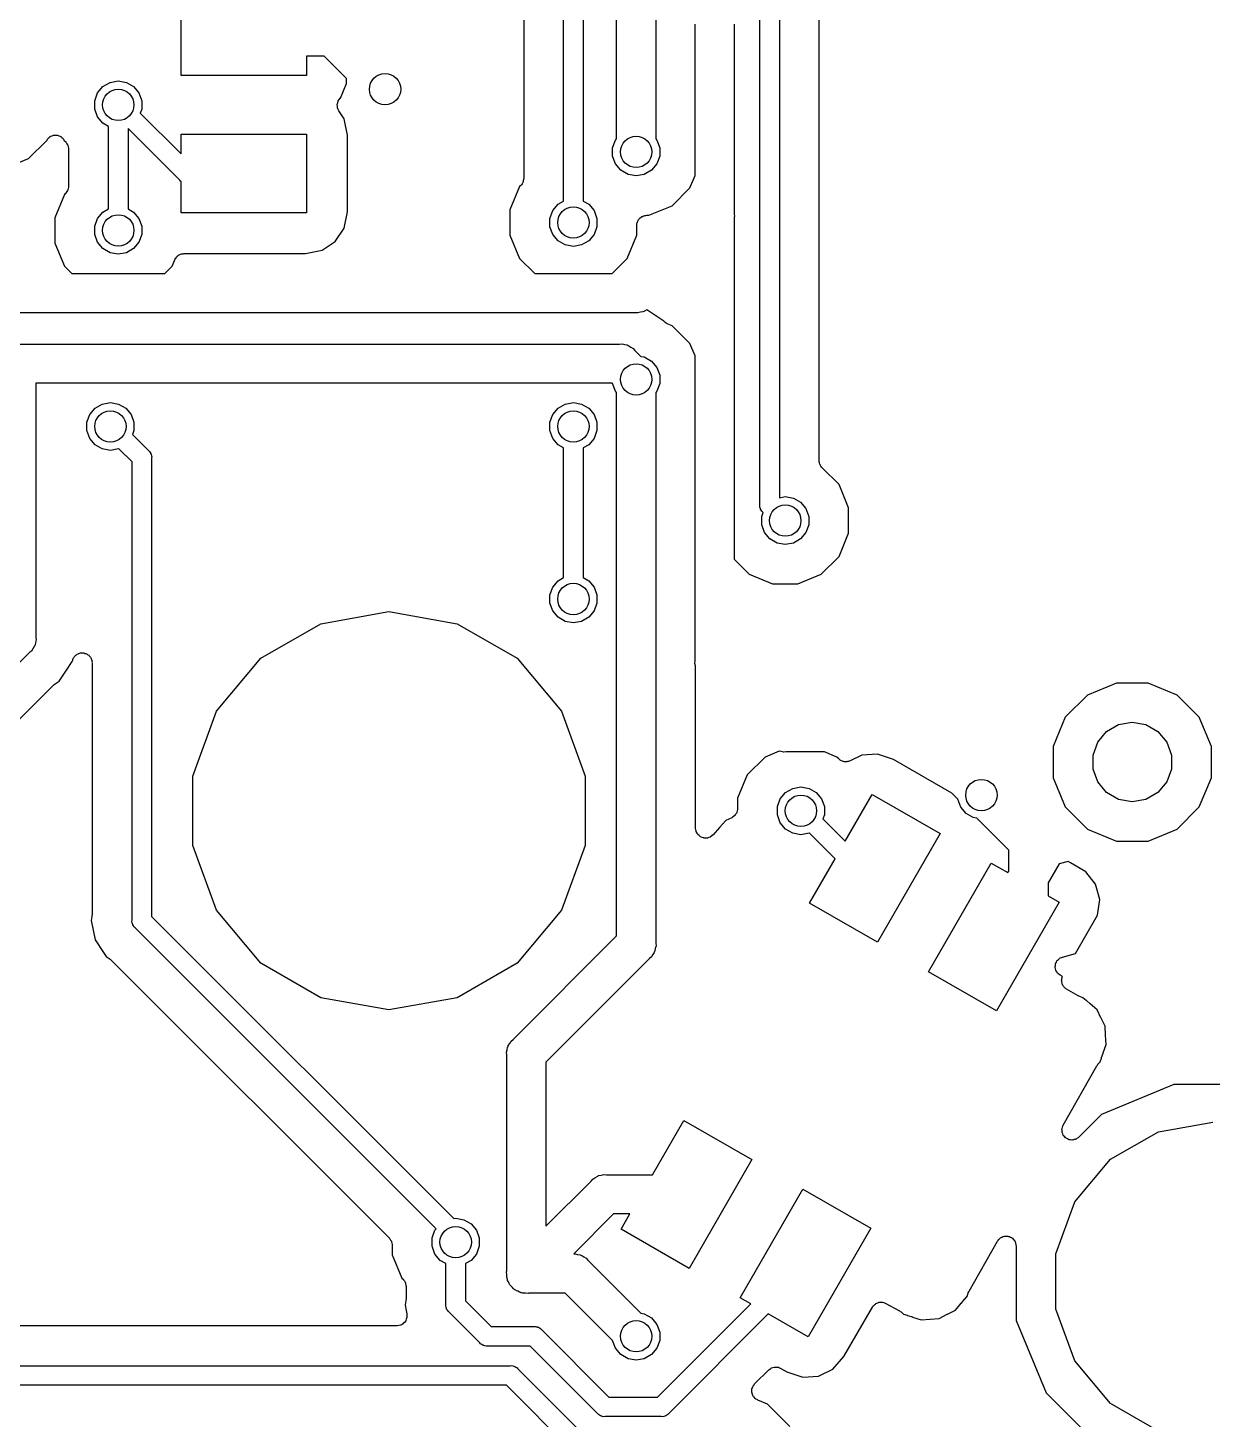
# Model space of a CAD drawing. Extents: x 61 to 194, y -153 to -61.
# Drawn here: x 164.65 to 179.74, y -138.26 to -120.52 of the extents above; entities that cross this region are included whole.
import ezdxf

# ---------------------------------------------------------------- set-up
doc = ezdxf.new("R2010")
doc.units = 0
doc.header["$MEASUREMENT"] = 0
doc.layers.add('BLACK', color=7, linetype='CONTINUOUS')

msp = doc.modelspace()

# ---------------------------------------------------------------- linework, layer by layer
at = {"layer": 'BLACK', "linetype": 'CONTINUOUS'}
for p, q in [((173.975, -126.595), (173.975, -113.205)), ((174.225, -113.252), (174.225, -126.509)), ((174.733, -126.038), (174.733, -113.515)), ((171.475, -122.726), (171.475, -114.289)), ((171.725, -114.377), (171.725, -122.726)), ((170.967, -117.728), (170.967, -122.438)), ((172.15, -121.931), (172.15, -119.069)), ((172.65, -119.069), (172.65, -121.931)), ((166.6, -121.125), (166.6, -120.125)), ((173.15, -122.401), (173.15, -120.469)), ((173.65, -120.469), (173.65, -122.889)), ((168.425, -120.879), (168.2, -120.879)), ((168.2, -120.879), (168.2, -121.125)), ((168.708, -121.162), (168.425, -120.879)), ((168.2, -121.125), (166.6, -121.125)), ((165.536, -121.348), (165.604, -121.267)), ((165.604, -121.267), (165.696, -121.214)), ((165.696, -121.214), (165.8, -121.195)), ((165.8, -121.195), (165.904, -121.214)), ((165.904, -121.214), (165.996, -121.267)), ((165.996, -121.267), (166.064, -121.348)), ((168.631, -121.413), (168.708, -121.226)), ((168.708, -121.226), (168.708, -121.162)), ((165.5, -121.447), (165.536, -121.348)), ((165.5, -121.553), (165.5, -121.447)), ((166.064, -121.348), (166.1, -121.447)), ((166.1, -121.447), (166.1, -121.553)), ((168.591, -121.492), (168.597, -121.472)), ((168.591, -121.494), (168.591, -121.492)), ((168.591, -121.495), (168.591, -121.494)), ((168.592, -121.515), (168.591, -121.495)), ((168.594, -121.536), (168.592, -121.515)), ((168.597, -121.472), (168.602, -121.452)), ((168.602, -121.452), (168.603, -121.451)), ((168.603, -121.45), (168.615, -121.433)), ((168.603, -121.451), (168.603, -121.45)), ((168.615, -121.433), (168.627, -121.416)), ((168.627, -121.416), (168.631, -121.413)), ((165.536, -121.652), (165.5, -121.553)), ((165.604, -121.733), (165.536, -121.652)), ((166.1, -121.553), (166.081, -121.604)), ((166.081, -121.604), (166.6, -122.123)), ((168.594, -121.537), (168.594, -121.536)), ((168.594, -121.539), (168.594, -121.537)), ((168.603, -121.558), (168.594, -121.539)), ((168.612, -121.576), (168.603, -121.558)), ((168.679, -121.677), (168.612, -121.576)), ((168.72, -121.888), (168.679, -121.677)), ((165.675, -121.774), (165.604, -121.733)), ((165.675, -122.826), (165.675, -121.774)), ((166.583, -122.46), (165.925, -121.802)), ((165.925, -121.802), (165.925, -122.826)), ((164.658, -122.185), (164.888, -121.954)), ((164.888, -121.954), (164.892, -121.949)), ((164.892, -121.949), (164.899, -121.935)), ((164.899, -121.935), (164.903, -121.931)), ((164.903, -121.931), (164.906, -121.926)), ((164.906, -121.926), (164.92, -121.916)), ((164.92, -121.916), (164.932, -121.905)), ((164.932, -121.905), (164.937, -121.903)), ((164.937, -121.903), (164.941, -121.899)), ((164.941, -121.899), (164.957, -121.894)), ((164.957, -121.894), (164.973, -121.888)), ((164.973, -121.888), (164.978, -121.888)), ((164.978, -121.888), (164.983, -121.886)), ((164.983, -121.886), (165, -121.887)), ((165, -121.887), (165.017, -121.886)), ((165.017, -121.886), (165.022, -121.888)), ((165.022, -121.888), (165.027, -121.888)), ((165.027, -121.888), (165.043, -121.894)), ((165.043, -121.894), (165.059, -121.899)), ((165.059, -121.899), (165.063, -121.903)), ((165.063, -121.903), (165.068, -121.905)), ((165.068, -121.905), (165.08, -121.916)), ((165.08, -121.916), (165.094, -121.926)), ((165.094, -121.926), (165.097, -121.931)), ((165.097, -121.931), (165.101, -121.935)), ((165.101, -121.935), (165.108, -121.949)), ((165.108, -121.949), (165.112, -121.954)), ((165.112, -121.954), (165.13, -121.972)), ((165.13, -121.972), (165.133, -121.977)), ((165.133, -121.977), (165.137, -121.981)), ((165.137, -121.981), (165.146, -121.995)), ((165.146, -121.995), (165.155, -122.009)), ((165.155, -122.009), (165.157, -122.014)), ((165.157, -122.014), (165.159, -122.019)), ((165.159, -122.019), (165.162, -122.035)), ((165.162, -122.035), (165.167, -122.051)), ((166.6, -122.123), (166.6, -121.875)), ((166.6, -121.875), (168.2, -121.875)), ((168.2, -121.875), (168.2, -122.875)), ((168.72, -122.862), (168.72, -121.888)), ((172.1, -122.047), (172.136, -121.948)), ((172.1, -122.153), (172.1, -122.047)), ((172.136, -121.948), (172.15, -121.931)), ((172.65, -121.931), (172.664, -121.948)), ((172.664, -121.948), (172.7, -122.047)), ((172.7, -122.047), (172.7, -122.153)), ((164.361, -122.308), (164.658, -122.185)), ((165.167, -122.051), (165.166, -122.057)), ((165.166, -122.057), (165.167, -122.062)), ((165.167, -122.062), (165.167, -122.538)), ((172.136, -122.252), (172.1, -122.153)), ((172.7, -122.153), (172.664, -122.252)), ((172.204, -122.333), (172.136, -122.252)), ((172.296, -122.386), (172.204, -122.333)), ((172.4, -122.405), (172.296, -122.386)), ((172.504, -122.386), (172.4, -122.405)), ((172.596, -122.333), (172.504, -122.386)), ((172.664, -122.252), (172.596, -122.333)), ((173.085, -122.558), (173.15, -122.401)), ((165.162, -122.565), (165.159, -122.581)), ((165.167, -122.549), (165.162, -122.565)), ((165.167, -122.538), (165.166, -122.543)), ((165.166, -122.543), (165.167, -122.549)), ((166.593, -122.472), (166.583, -122.46)), ((166.6, -122.476), (166.593, -122.472)), ((166.6, -122.875), (166.6, -122.476)), ((170.915, -122.542), (170.792, -122.839)), ((170.93, -122.528), (170.915, -122.542)), ((170.933, -122.523), (170.93, -122.528)), ((170.937, -122.519), (170.933, -122.523)), ((170.946, -122.505), (170.937, -122.519)), ((170.955, -122.491), (170.946, -122.505)), ((170.957, -122.486), (170.955, -122.491)), ((170.959, -122.481), (170.957, -122.486)), ((170.962, -122.465), (170.959, -122.481)), ((170.967, -122.449), (170.962, -122.465)), ((170.967, -122.438), (170.966, -122.443)), ((170.966, -122.443), (170.967, -122.449)), ((172.858, -122.785), (173.085, -122.558)), ((165.115, -122.642), (164.992, -122.939)), ((165.13, -122.628), (165.115, -122.642)), ((165.133, -122.623), (165.13, -122.628)), ((165.137, -122.619), (165.133, -122.623)), ((165.146, -122.605), (165.137, -122.619)), ((165.155, -122.591), (165.146, -122.605)), ((165.157, -122.586), (165.155, -122.591)), ((165.159, -122.581), (165.157, -122.586)), ((171.404, -122.767), (171.475, -122.726)), ((171.725, -122.726), (171.796, -122.767)), ((165.536, -122.948), (165.604, -122.867)), ((165.604, -122.867), (165.675, -122.826)), ((165.925, -122.826), (165.996, -122.867)), ((165.996, -122.867), (166.064, -122.948)), ((168.2, -122.875), (166.6, -122.875)), ((168.679, -123.073), (168.72, -122.862)), ((170.792, -122.839), (170.792, -123.161)), ((171.3, -122.947), (171.336, -122.848)), ((171.336, -122.848), (171.404, -122.767)), ((171.796, -122.767), (171.864, -122.848)), ((171.864, -122.848), (171.9, -122.947)), ((172.453, -122.938), (172.463, -122.932)), ((172.463, -122.932), (172.471, -122.925)), ((172.471, -122.925), (172.482, -122.921)), ((172.482, -122.921), (172.492, -122.916)), ((172.492, -122.916), (172.503, -122.914)), ((172.503, -122.914), (172.513, -122.91)), ((172.513, -122.91), (172.524, -122.91)), ((172.524, -122.91), (172.535, -122.908)), ((172.535, -122.908), (172.561, -122.908)), ((172.561, -122.908), (172.858, -122.785)), ((173.65, -122.889), (173.653, -122.922)), ((173.653, -122.922), (173.65, -122.933)), ((173.65, -122.933), (173.65, -127.293)), ((164.992, -122.939), (164.992, -123.261)), ((165.5, -123.047), (165.536, -122.948)), ((165.5, -123.153), (165.5, -123.047)), ((166.064, -122.948), (166.1, -123.047)), ((166.1, -123.047), (166.1, -123.153)), ((168.566, -123.241), (168.679, -123.073)), ((171.3, -123.053), (171.3, -122.947)), ((171.336, -123.152), (171.3, -123.053)), ((171.9, -123.053), (171.864, -123.152)), ((171.9, -122.947), (171.9, -123.053)), ((172.408, -123.035), (172.41, -123.024)), ((172.408, -123.161), (172.408, -123.035)), ((172.41, -123.013), (172.414, -123.003)), ((172.41, -123.024), (172.41, -123.013)), ((172.414, -123.003), (172.416, -122.992)), ((172.416, -122.992), (172.421, -122.982)), ((172.421, -122.982), (172.425, -122.971)), ((172.425, -122.971), (172.432, -122.963)), ((172.432, -122.963), (172.438, -122.953)), ((172.438, -122.953), (172.446, -122.946)), ((172.446, -122.946), (172.453, -122.938)), ((164.992, -123.261), (165.115, -123.558)), ((165.536, -123.252), (165.5, -123.153)), ((165.604, -123.333), (165.536, -123.252)), ((166.064, -123.252), (165.996, -123.333)), ((166.1, -123.153), (166.064, -123.252)), ((168.398, -123.354), (168.566, -123.241)), ((170.792, -123.161), (170.915, -123.458)), ((171.404, -123.233), (171.336, -123.152)), ((171.496, -123.286), (171.404, -123.233)), ((171.6, -123.305), (171.496, -123.286)), ((171.704, -123.286), (171.6, -123.305)), ((171.796, -123.233), (171.704, -123.286)), ((171.864, -123.152), (171.796, -123.233)), ((172.285, -123.458), (172.408, -123.161)), ((165.696, -123.386), (165.604, -123.333)), ((165.8, -123.405), (165.696, -123.386)), ((165.904, -123.386), (165.8, -123.405)), ((165.996, -123.333), (165.904, -123.386)), ((166.524, -123.467), (166.527, -123.459)), ((166.527, -123.459), (166.536, -123.448)), ((166.536, -123.448), (166.543, -123.437)), ((166.543, -123.437), (166.55, -123.432)), ((166.55, -123.432), (166.555, -123.425)), ((166.555, -123.425), (166.567, -123.418)), ((166.567, -123.418), (166.578, -123.41)), ((166.578, -123.41), (166.586, -123.407)), ((166.586, -123.407), (166.594, -123.403)), ((166.594, -123.403), (166.607, -123.401)), ((166.607, -123.401), (166.62, -123.397)), ((166.62, -123.397), (166.629, -123.397)), ((166.629, -123.397), (166.637, -123.395)), ((166.637, -123.395), (168.187, -123.395)), ((168.187, -123.395), (168.398, -123.354)), ((170.915, -123.458), (171.107, -123.65)), ((172.093, -123.65), (172.285, -123.458)), ((165.115, -123.558), (165.207, -123.65)), ((166.393, -123.65), (166.485, -123.558)), ((166.485, -123.558), (166.52, -123.474)), ((166.52, -123.474), (166.524, -123.467)), ((165.207, -123.65), (166.393, -123.65)), ((171.107, -123.65), (172.093, -123.65)), ((172.389, -124.15), (160.311, -124.15)), ((172.422, -124.153), (172.389, -124.15)), ((172.454, -124.144), (172.422, -124.153)), ((172.487, -124.139), (172.454, -124.144)), ((172.496, -124.133), (172.487, -124.139)), ((172.507, -124.13), (172.496, -124.133)), ((172.534, -124.111), (172.507, -124.13)), ((172.753, -124.258), (172.534, -124.111)), ((172.759, -124.266), (172.753, -124.258)), ((172.765, -124.27), (172.759, -124.266)), ((172.77, -124.275), (172.765, -124.27)), ((172.784, -124.281), (172.77, -124.275)), ((172.796, -124.29), (172.784, -124.281)), ((172.858, -124.315), (172.796, -124.29)), ((173.085, -124.542), (172.858, -124.315)), ((162.211, -124.55), (172.189, -124.55)), ((172.189, -124.55), (172.222, -124.547)), ((172.222, -124.547), (172.254, -124.556)), ((172.254, -124.556), (172.287, -124.561)), ((172.287, -124.561), (172.296, -124.567)), ((172.296, -124.567), (172.307, -124.57)), ((172.307, -124.57), (172.334, -124.589)), ((172.334, -124.589), (172.363, -124.606)), ((172.363, -124.606), (172.384, -124.631)), ((172.384, -124.631), (172.459, -124.706)), ((172.459, -124.706), (172.504, -124.714)), ((173.15, -124.699), (173.085, -124.542)), ((173.15, -128.589), (173.15, -124.699)), ((172.504, -124.714), (172.596, -124.767)), ((172.596, -124.767), (172.664, -124.848)), ((172.664, -124.848), (172.7, -124.947)), ((172.096, -125.05), (164.75, -125.05)), ((164.75, -125.05), (164.75, -128.289)), ((172.1, -125.054), (172.096, -125.05)), ((172.136, -125.152), (172.1, -125.054)), ((172.7, -125.053), (172.664, -125.152)), ((172.7, -124.947), (172.7, -125.053)), ((172.15, -125.169), (172.136, -125.152)), ((172.15, -132.096), (172.15, -125.169)), ((172.664, -125.152), (172.65, -125.169)), ((172.65, -125.169), (172.65, -132.189)), ((165.436, -125.448), (165.504, -125.367)), ((165.504, -125.367), (165.596, -125.314)), ((165.596, -125.314), (165.7, -125.295)), ((165.7, -125.295), (165.804, -125.314)), ((165.804, -125.314), (165.896, -125.367)), ((165.896, -125.367), (165.964, -125.448)), ((171.336, -125.448), (171.404, -125.367)), ((171.404, -125.367), (171.496, -125.314)), ((171.496, -125.314), (171.6, -125.295)), ((171.6, -125.295), (171.704, -125.314)), ((171.704, -125.314), (171.796, -125.367)), ((171.796, -125.367), (171.864, -125.448)), ((165.4, -125.547), (165.436, -125.448)), ((165.4, -125.653), (165.4, -125.547)), ((165.964, -125.448), (166, -125.547)), ((166, -125.547), (166, -125.653)), ((171.3, -125.547), (171.336, -125.448)), ((171.3, -125.653), (171.3, -125.547)), ((171.864, -125.448), (171.9, -125.547)), ((171.9, -125.547), (171.9, -125.653)), ((165.436, -125.752), (165.4, -125.653)), ((165.504, -125.833), (165.436, -125.752)), ((166, -125.653), (165.981, -125.704)), ((165.981, -125.704), (166.185, -125.908)), ((171.336, -125.752), (171.3, -125.653)), ((171.404, -125.833), (171.336, -125.752)), ((171.864, -125.752), (171.796, -125.833)), ((171.9, -125.653), (171.864, -125.752)), ((165.596, -125.886), (165.504, -125.833)), ((165.7, -125.905), (165.596, -125.886)), ((165.804, -125.886), (165.7, -125.905)), ((165.808, -125.884), (165.804, -125.886)), ((165.975, -126.052), (165.808, -125.884)), ((166.185, -125.908), (166.197, -125.918)), ((166.197, -125.918), (166.206, -125.933)), ((166.206, -125.933), (166.215, -125.946)), ((166.215, -125.946), (166.216, -125.952)), ((171.475, -125.874), (171.404, -125.833)), ((171.475, -127.526), (171.475, -125.874)), ((171.796, -125.833), (171.725, -125.874)), ((171.725, -125.874), (171.725, -127.526)), ((165.975, -131.895), (165.975, -126.052)), ((166.216, -125.952), (166.219, -125.957)), ((166.219, -125.957), (166.222, -125.973)), ((166.222, -125.973), (166.226, -125.989)), ((166.226, -125.989), (166.225, -126.005)), ((166.225, -126.005), (166.225, -131.848)), ((174.734, -126.043), (174.733, -126.038)), ((174.733, -126.049), (174.734, -126.043)), ((174.738, -126.065), (174.733, -126.049)), ((174.741, -126.081), (174.738, -126.065)), ((174.743, -126.086), (174.741, -126.081)), ((174.745, -126.091), (174.743, -126.086)), ((174.754, -126.105), (174.745, -126.091)), ((174.763, -126.119), (174.754, -126.105)), ((174.767, -126.123), (174.763, -126.119)), ((174.77, -126.128), (174.767, -126.123)), ((174.985, -126.342), (174.77, -126.128)), ((175.108, -126.639), (174.985, -126.342)), ((173.974, -126.611), (173.975, -126.595)), ((173.978, -126.627), (173.974, -126.611)), ((173.981, -126.643), (173.978, -126.627)), ((173.984, -126.648), (173.981, -126.643)), ((173.985, -126.654), (173.984, -126.648)), ((173.994, -126.667), (173.985, -126.654)), ((174.225, -126.509), (174.3, -126.495)), ((174.3, -126.495), (174.404, -126.514)), ((174.404, -126.514), (174.496, -126.567)), ((174.496, -126.567), (174.564, -126.648)), ((174.564, -126.648), (174.6, -126.747)), ((175.108, -126.961), (175.108, -126.639)), ((174.003, -126.682), (173.994, -126.667)), ((174, -126.747), (174.019, -126.696)), ((174, -126.853), (174, -126.747)), ((174.015, -126.692), (174.003, -126.682)), ((174.019, -126.696), (174.015, -126.692)), ((174.6, -126.747), (174.6, -126.853)), ((174.036, -126.952), (174, -126.853)), ((174.104, -127.033), (174.036, -126.952)), ((174.564, -126.952), (174.496, -127.033)), ((174.6, -126.853), (174.564, -126.952)), ((174.985, -127.258), (175.108, -126.961)), ((174.196, -127.086), (174.104, -127.033)), ((174.3, -127.105), (174.196, -127.086)), ((174.404, -127.086), (174.3, -127.105)), ((174.496, -127.033), (174.404, -127.086)), ((173.65, -127.293), (173.842, -127.485)), ((174.758, -127.485), (174.985, -127.258)), ((171.404, -127.567), (171.475, -127.526)), ((171.725, -127.526), (171.796, -127.567)), ((173.842, -127.485), (174.139, -127.608)), ((174.461, -127.608), (174.758, -127.485)), ((171.3, -127.747), (171.336, -127.648)), ((171.336, -127.648), (171.404, -127.567)), ((171.796, -127.567), (171.864, -127.648)), ((171.864, -127.648), (171.9, -127.747)), ((174.139, -127.608), (174.461, -127.608)), ((171.3, -127.853), (171.3, -127.747)), ((171.336, -127.952), (171.3, -127.853)), ((171.9, -127.853), (171.864, -127.952)), ((171.9, -127.747), (171.9, -127.853)), ((168.382, -128.115), (169.25, -127.961)), ((169.25, -127.961), (170.118, -128.115)), ((171.404, -128.033), (171.336, -127.952)), ((171.496, -128.086), (171.404, -128.033)), ((171.796, -128.033), (171.704, -128.086)), ((171.864, -127.952), (171.796, -128.033)), ((167.618, -128.555), (168.382, -128.115)), ((170.118, -128.115), (170.882, -128.555)), ((171.6, -128.105), (171.496, -128.086)), ((171.704, -128.086), (171.6, -128.105)), ((164.73, -128.407), (164.711, -128.434)), ((164.733, -128.396), (164.73, -128.407)), ((164.739, -128.387), (164.733, -128.396)), ((164.744, -128.354), (164.739, -128.387)), ((164.753, -128.322), (164.744, -128.354)), ((164.75, -128.289), (164.753, -128.322)), ((164.669, -128.484), (164.018, -129.135)), ((164.694, -128.463), (164.669, -128.484)), ((164.711, -128.434), (164.694, -128.463)), ((165.14, -128.706), (165.214, -128.596)), ((165.214, -128.596), (165.215, -128.589)), ((165.215, -128.589), (165.219, -128.58)), ((165.219, -128.58), (165.221, -128.57)), ((165.221, -128.57), (165.227, -128.559)), ((165.227, -128.559), (165.231, -128.548)), ((165.231, -128.548), (165.238, -128.54)), ((165.238, -128.54), (165.243, -128.532)), ((165.243, -128.532), (165.252, -128.524)), ((165.252, -128.524), (165.261, -128.514)), ((165.261, -128.514), (165.269, -128.51)), ((165.269, -128.51), (165.276, -128.503)), ((165.276, -128.503), (165.288, -128.499)), ((165.288, -128.499), (165.299, -128.493)), ((165.299, -128.493), (165.309, -128.492)), ((165.309, -128.492), (165.318, -128.488)), ((165.318, -128.488), (165.33, -128.488)), ((165.33, -128.488), (165.343, -128.486)), ((165.343, -128.486), (165.352, -128.488)), ((165.352, -128.488), (165.362, -128.488)), ((165.362, -128.488), (165.374, -128.493)), ((165.374, -128.493), (165.386, -128.495)), ((165.386, -128.495), (165.394, -128.5)), ((165.394, -128.5), (165.403, -128.503)), ((165.403, -128.503), (165.413, -128.511)), ((165.413, -128.511), (165.424, -128.518)), ((165.424, -128.518), (165.43, -128.525)), ((165.43, -128.525), (165.437, -128.532)), ((165.437, -128.532), (165.444, -128.543)), ((165.444, -128.543), (165.451, -128.552)), ((165.451, -128.552), (165.454, -128.562)), ((165.454, -128.562), (165.459, -128.57)), ((165.459, -128.57), (165.462, -128.582)), ((165.462, -128.582), (165.466, -128.594)), ((165.466, -128.594), (165.465, -128.604)), ((165.465, -128.604), (165.467, -128.613)), ((167.052, -129.231), (167.618, -128.555)), ((170.882, -128.555), (171.448, -129.231)), ((173.147, -128.622), (173.15, -128.589)), ((165.046, -128.846), (165.14, -128.706)), ((165.467, -128.613), (165.467, -131.825)), ((173.156, -128.654), (173.147, -128.622)), ((173.158, -128.667), (173.156, -128.654)), ((173.158, -130.723), (173.158, -128.667)), ((164.519, -129.353), (164.974, -128.898)), ((164.974, -128.898), (164.985, -128.89)), ((164.985, -128.89), (164.994, -128.882)), ((164.994, -128.882), (165.046, -128.846)), ((178.522, -128.871), (178.152, -129.025)), ((178.923, -128.871), (178.522, -128.871)), ((179.294, -129.025), (178.923, -128.871)), ((178.152, -129.025), (177.868, -129.308)), ((179.577, -129.308), (179.294, -129.025)), ((166.75, -130.059), (167.052, -129.231)), ((171.448, -129.231), (171.75, -130.059)), ((177.868, -129.308), (177.715, -129.679)), ((179.731, -129.679), (179.577, -129.308)), ((178.283, -129.625), (178.396, -129.49)), ((178.396, -129.49), (178.549, -129.402)), ((178.549, -129.402), (178.723, -129.372)), ((178.723, -129.372), (178.896, -129.402)), ((178.896, -129.402), (179.049, -129.49)), ((179.049, -129.49), (179.162, -129.625)), ((178.223, -129.791), (178.283, -129.625)), ((179.162, -129.625), (179.223, -129.791)), ((174.042, -129.815), (173.815, -130.042)), ((174.223, -129.74), (174.042, -129.815)), ((174.246, -129.744), (174.223, -129.74)), ((174.278, -129.753), (174.246, -129.744)), ((174.311, -129.75), (174.278, -129.753)), ((174.801, -129.75), (174.311, -129.75)), ((174.958, -129.815), (174.801, -129.75)), ((174.982, -129.839), (174.958, -129.815)), ((174.992, -129.847), (174.982, -129.839)), ((175.001, -129.855), (174.992, -129.847)), ((175.275, -129.791), (175.128, -129.863)), ((175.477, -129.778), (175.275, -129.791)), ((175.68, -129.847), (175.477, -129.778)), ((176.421, -130.274), (175.68, -129.847)), ((177.715, -129.679), (177.715, -130.08)), ((178.223, -129.968), (178.223, -129.791)), ((179.223, -129.791), (179.223, -129.968)), ((179.731, -130.08), (179.731, -129.679)), ((175.01, -129.859), (175.001, -129.855)), ((175.018, -129.865), (175.01, -129.859)), ((175.03, -129.868), (175.018, -129.865)), ((175.042, -129.873), (175.03, -129.868)), ((175.051, -129.874), (175.042, -129.873)), ((175.061, -129.876), (175.051, -129.874)), ((175.073, -129.875), (175.061, -129.876)), ((175.086, -129.876), (175.073, -129.875)), ((175.095, -129.873), (175.086, -129.876)), ((175.105, -129.872), (175.095, -129.873)), ((175.116, -129.867), (175.105, -129.872)), ((175.128, -129.863), (175.116, -129.867)), ((178.283, -130.133), (178.223, -129.968)), ((179.223, -129.968), (179.162, -130.133)), ((166.75, -130.941), (166.75, -130.059)), ((171.75, -130.059), (171.75, -130.941)), ((173.815, -130.042), (173.692, -130.339)), ((174.396, -130.214), (174.5, -130.195)), ((174.5, -130.195), (174.604, -130.214)), ((177.715, -130.08), (177.868, -130.45)), ((178.396, -130.268), (178.283, -130.133)), ((179.162, -130.133), (179.049, -130.268)), ((179.577, -130.45), (179.731, -130.08)), ((173.692, -130.339), (173.692, -130.473)), ((174.2, -130.447), (174.236, -130.348)), ((174.236, -130.348), (174.304, -130.267)), ((174.304, -130.267), (174.396, -130.214)), ((174.604, -130.214), (174.696, -130.267)), ((174.696, -130.267), (174.764, -130.348)), ((174.764, -130.348), (174.8, -130.447)), ((175.065, -130.888), (175.409, -130.291)), ((175.409, -130.291), (176.275, -130.791)), ((176.5, -130.354), (176.421, -130.274)), ((176.536, -130.452), (176.5, -130.354)), ((178.549, -130.356), (178.396, -130.268)), ((178.723, -130.387), (178.549, -130.356)), ((178.896, -130.356), (178.723, -130.387)), ((179.049, -130.268), (178.896, -130.356)), ((173.656, -130.562), (173.642, -130.572)), ((173.659, -130.558), (173.656, -130.562)), ((173.662, -130.555), (173.659, -130.558)), ((173.671, -130.54), (173.662, -130.555)), ((173.681, -130.526), (173.671, -130.54)), ((173.682, -130.521), (173.681, -130.526)), ((173.684, -130.517), (173.682, -130.521)), ((173.687, -130.5), (173.684, -130.517)), ((173.692, -130.483), (173.687, -130.5)), ((173.692, -130.473), (173.691, -130.478)), ((173.691, -130.478), (173.692, -130.483)), ((174.2, -130.553), (174.2, -130.447)), ((174.236, -130.652), (174.2, -130.553)), ((174.8, -130.553), (174.781, -130.604)), ((174.8, -130.447), (174.8, -130.553)), ((176.604, -130.533), (176.536, -130.452)), ((176.696, -130.586), (176.604, -130.533)), ((177.868, -130.45), (178.152, -130.734)), ((179.294, -130.734), (179.577, -130.45)), ((173.161, -130.743), (173.158, -130.723)), ((173.464, -130.713), (173.38, -130.807)), ((173.541, -130.626), (173.464, -130.713)), ((173.464, -130.713), (173.464, -130.713)), ((173.464, -130.713), (173.464, -130.713)), ((173.62, -130.588), (173.541, -130.626)), ((173.624, -130.585), (173.62, -130.588)), ((173.629, -130.583), (173.624, -130.585)), ((173.642, -130.572), (173.629, -130.583)), ((174.304, -130.733), (174.236, -130.652)), ((174.396, -130.786), (174.304, -130.733)), ((174.781, -130.604), (175.065, -130.888)), ((176.741, -130.594), (176.696, -130.586)), ((176.762, -130.616), (176.741, -130.594)), ((176.764, -130.618), (176.762, -130.616)), ((176.765, -130.619), (176.764, -130.618)), ((176.766, -130.62), (176.765, -130.619)), ((176.767, -130.621), (176.766, -130.62)), ((177.15, -131.004), (176.767, -130.621)), ((178.152, -130.734), (178.522, -130.887)), ((178.923, -130.887), (179.294, -130.734)), ((173.164, -130.762), (173.161, -130.743)), ((173.165, -130.764), (173.164, -130.762)), ((173.166, -130.766), (173.165, -130.764)), ((173.176, -130.784), (173.166, -130.766)), ((173.185, -130.801), (173.176, -130.784)), ((173.187, -130.803), (173.185, -130.801)), ((173.188, -130.804), (173.187, -130.803)), ((173.203, -130.817), (173.188, -130.804)), ((173.218, -130.831), (173.203, -130.817)), ((173.22, -130.831), (173.218, -130.831)), ((173.221, -130.833), (173.22, -130.831)), ((173.24, -130.84), (173.221, -130.833)), ((173.259, -130.847), (173.24, -130.84)), ((173.261, -130.847), (173.259, -130.847)), ((173.263, -130.848), (173.261, -130.847)), ((173.283, -130.848), (173.263, -130.848)), ((173.303, -130.848), (173.283, -130.848)), ((173.305, -130.848), (173.303, -130.848)), ((173.307, -130.848), (173.305, -130.848)), ((173.326, -130.841), (173.307, -130.848)), ((173.345, -130.835), (173.326, -130.841)), ((173.347, -130.833), (173.345, -130.835)), ((173.349, -130.833), (173.347, -130.833)), ((173.364, -130.82), (173.349, -130.833)), ((173.38, -130.807), (173.364, -130.82)), ((174.5, -130.805), (174.396, -130.786)), ((174.604, -130.786), (174.5, -130.805)), ((174.608, -130.784), (174.604, -130.786)), ((174.935, -131.112), (174.608, -130.784)), ((176.275, -130.791), (175.475, -132.177)), ((178.522, -130.887), (178.923, -130.887)), ((167.052, -131.769), (166.75, -130.941)), ((171.75, -130.941), (171.448, -131.769)), ((177.15, -131.268), (177.15, -131.004)), ((174.609, -131.677), (174.935, -131.112)), ((176.125, -132.552), (176.925, -131.166)), ((176.925, -131.166), (177.138, -131.289)), ((177.138, -131.289), (177.15, -131.268)), ((177.79, -131.176), (177.65, -131.418)), ((177.905, -131.145), (177.79, -131.176)), ((177.935, -131.163), (177.905, -131.145)), ((178.132, -131.277), (177.935, -131.163)), ((177.935, -131.163), (177.935, -131.163)), ((177.65, -131.418), (177.65, -131.585)), ((178.255, -131.437), (178.132, -131.277)), ((178.308, -131.632), (178.255, -131.437)), ((177.65, -131.585), (177.791, -131.666)), ((167.618, -132.445), (167.052, -131.769)), ((171.448, -131.769), (170.882, -132.445)), ((175.475, -132.177), (174.609, -131.677)), ((177.791, -131.666), (176.991, -133.052)), ((178.281, -131.833), (178.308, -131.632)), ((165.465, -131.85), (165.455, -131.9)), ((165.455, -131.9), (165.504, -132.147)), ((165.467, -131.825), (165.465, -131.837)), ((165.465, -131.837), (165.465, -131.85)), ((165.974, -131.911), (165.975, -131.895)), ((165.978, -131.927), (165.974, -131.911)), ((165.981, -131.943), (165.978, -131.927)), ((165.984, -131.948), (165.981, -131.943)), ((165.985, -131.954), (165.984, -131.948)), ((165.994, -131.967), (165.985, -131.954)), ((166.003, -131.982), (165.994, -131.967)), ((166.225, -131.848), (170.076, -135.7)), ((178, -132.32), (178.281, -131.833)), ((165.504, -132.147), (165.612, -132.309)), ((166.015, -131.992), (166.003, -131.982)), ((169.852, -135.829), (166.015, -131.992)), ((170.831, -133.416), (172.15, -132.096)), ((165.612, -132.309), (165.612, -132.309)), ((165.612, -132.309), (165.644, -132.356)), ((172.611, -132.334), (172.594, -132.363)), ((172.63, -132.307), (172.611, -132.334)), ((172.633, -132.296), (172.63, -132.307)), ((172.639, -132.287), (172.633, -132.296)), ((172.644, -132.254), (172.639, -132.287)), ((172.653, -132.222), (172.644, -132.254)), ((172.65, -132.189), (172.653, -132.222)), ((177.834, -132.365), (178, -132.32)), ((165.644, -132.356), (165.686, -132.385)), ((165.686, -132.385), (165.695, -132.393)), ((165.695, -132.393), (165.705, -132.401)), ((165.705, -132.401), (169.255, -135.95)), ((168.382, -132.885), (167.618, -132.445)), ((170.882, -132.445), (170.118, -132.885)), ((172.569, -132.384), (171.25, -133.704)), ((172.594, -132.363), (172.569, -132.384)), ((177.74, -132.487), (177.743, -132.471)), ((177.741, -132.493), (177.74, -132.487)), ((177.74, -132.498), (177.741, -132.493)), ((177.745, -132.514), (177.74, -132.498)), ((177.743, -132.471), (177.744, -132.454)), ((177.744, -132.454), (177.746, -132.449)), ((177.747, -132.531), (177.745, -132.514)), ((177.746, -132.449), (177.747, -132.444)), ((177.747, -132.444), (177.756, -132.429)), ((177.756, -132.429), (177.763, -132.414)), ((177.763, -132.414), (177.767, -132.41)), ((177.767, -132.41), (177.769, -132.406)), ((177.769, -132.406), (177.782, -132.395)), ((177.782, -132.395), (177.794, -132.383)), ((177.794, -132.383), (177.799, -132.381)), ((177.799, -132.381), (177.803, -132.377)), ((177.803, -132.377), (177.819, -132.372)), ((177.819, -132.372), (177.834, -132.365)), ((176.991, -133.052), (176.125, -132.552)), ((177.75, -132.535), (177.747, -132.531)), ((177.752, -132.541), (177.75, -132.535)), ((177.761, -132.554), (177.752, -132.541)), ((177.769, -132.569), (177.761, -132.554)), ((177.774, -132.572), (177.769, -132.569)), ((177.777, -132.577), (177.774, -132.572)), ((177.791, -132.586), (177.777, -132.577)), ((177.803, -132.597), (177.791, -132.586)), ((177.832, -132.614), (177.803, -132.597)), ((177.821, -132.662), (177.823, -132.652)), ((177.823, -132.674), (177.821, -132.662)), ((177.823, -132.641), (177.827, -132.63)), ((177.823, -132.652), (177.823, -132.641)), ((177.823, -132.685), (177.823, -132.674)), ((177.827, -132.695), (177.823, -132.685)), ((177.827, -132.63), (177.829, -132.619)), ((177.829, -132.619), (177.832, -132.614)), ((177.829, -132.706), (177.827, -132.695)), ((177.834, -132.716), (177.829, -132.706)), ((177.838, -132.727), (177.834, -132.716)), ((177.845, -132.735), (177.838, -132.727)), ((177.85, -132.744), (177.845, -132.735)), ((177.859, -132.752), (177.85, -132.744)), ((177.867, -132.761), (177.859, -132.752)), ((177.876, -132.766), (177.867, -132.761)), ((177.884, -132.773), (177.876, -132.766)), ((178.031, -132.859), (177.884, -132.773)), ((178.043, -132.864), (178.031, -132.859)), ((178.055, -132.87), (178.043, -132.864)), ((169.25, -133.039), (168.382, -132.885)), ((170.118, -132.885), (169.25, -133.039)), ((178.093, -132.883), (178.055, -132.87)), ((178.133, -132.917), (178.093, -132.883)), ((178.138, -132.92), (178.133, -132.917)), ((178.184, -132.961), (178.138, -132.92)), ((178.185, -132.962), (178.184, -132.961)), ((178.186, -132.963), (178.185, -132.962)), ((178.273, -133.038), (178.186, -132.963)), ((178.323, -133.142), (178.273, -133.038)), ((178.324, -133.143), (178.323, -133.142)), ((178.323, -133.142), (178.323, -133.142)), ((178.375, -133.246), (178.324, -133.143)), ((178.382, -133.361), (178.375, -133.246)), ((178.382, -133.362), (178.382, -133.361)), ((178.382, -133.363), (178.382, -133.362)), ((178.39, -133.478), (178.382, -133.363)), ((170.747, -133.578), (170.756, -133.546)), ((170.75, -133.611), (170.747, -133.578)), ((170.756, -133.546), (170.761, -133.513)), ((170.761, -133.513), (170.767, -133.504)), ((170.767, -133.504), (170.77, -133.493)), ((170.77, -133.493), (170.789, -133.466)), ((170.789, -133.466), (170.806, -133.437)), ((170.806, -133.437), (170.831, -133.416)), ((178.352, -133.587), (178.39, -133.478)), ((170.75, -136.356), (170.75, -133.611)), ((171.25, -133.704), (171.25, -135.796)), ((177.842, -134.508), (178.27, -133.754)), ((178.27, -133.754), (178.278, -133.743)), ((178.278, -133.743), (178.285, -133.732)), ((178.285, -133.732), (178.312, -133.702)), ((178.312, -133.702), (178.329, -133.653)), ((178.329, -133.653), (178.332, -133.647)), ((178.332, -133.647), (178.352, -133.589)), ((178.352, -133.588), (178.352, -133.587)), ((178.352, -133.589), (178.352, -133.588)), ((179.251, -133.992), (178.329, -134.374)), ((180.249, -133.992), (179.251, -133.992)), ((172.609, -135.141), (173.009, -134.448)), ((173.009, -134.448), (173.875, -134.948)), ((178.329, -134.374), (178.042, -134.661)), ((177.826, -134.56), (177.827, -134.555)), ((177.827, -134.577), (177.826, -134.56)), ((177.827, -134.55), (177.833, -134.534)), ((177.827, -134.555), (177.827, -134.55)), ((177.828, -134.594), (177.827, -134.577)), ((177.829, -134.599), (177.828, -134.594)), ((177.83, -134.604), (177.829, -134.599)), ((177.837, -134.619), (177.83, -134.604)), ((177.833, -134.534), (177.837, -134.517)), ((177.837, -134.517), (177.84, -134.513)), ((177.843, -134.635), (177.837, -134.619)), ((177.84, -134.513), (177.842, -134.508)), ((177.846, -134.639), (177.843, -134.635)), ((177.848, -134.644), (177.846, -134.639)), ((178.445, -134.944), (179.055, -134.592)), ((179.055, -134.592), (179.75, -134.469)), ((177.861, -134.656), (177.848, -134.644)), ((177.872, -134.669), (177.861, -134.656)), ((177.876, -134.672), (177.872, -134.669)), ((177.88, -134.675), (177.876, -134.672)), ((177.895, -134.682), (177.88, -134.675)), ((177.91, -134.691), (177.895, -134.682)), ((177.915, -134.692), (177.91, -134.691)), ((177.92, -134.694), (177.915, -134.692)), ((177.937, -134.695), (177.92, -134.694)), ((177.953, -134.698), (177.937, -134.695)), ((177.958, -134.697), (177.953, -134.698)), ((177.964, -134.698), (177.958, -134.697)), ((177.98, -134.693), (177.964, -134.698)), ((177.997, -134.69), (177.98, -134.693)), ((178.001, -134.688), (177.997, -134.69)), ((178.006, -134.686), (178.001, -134.688)), ((178.02, -134.676), (178.006, -134.686)), ((178.035, -134.668), (178.02, -134.676)), ((178.038, -134.664), (178.035, -134.668)), ((178.042, -134.661), (178.038, -134.664)), ((173.875, -134.948), (173.075, -136.334)), ((177.991, -135.485), (178.445, -134.944)), ((171.875, -135.18), (171.902, -135.161)), ((171.902, -135.161), (171.913, -135.158)), ((171.913, -135.158), (171.922, -135.152)), ((171.922, -135.152), (171.955, -135.147)), ((171.955, -135.147), (171.987, -135.138)), ((171.987, -135.138), (172.02, -135.141)), ((172.02, -135.141), (172.609, -135.141)), ((171.25, -135.796), (171.825, -135.222)), ((171.825, -135.222), (171.846, -135.196)), ((171.846, -135.196), (171.875, -135.18)), ((173.725, -136.709), (174.525, -135.323)), ((174.525, -135.323), (175.391, -135.823)), ((177.75, -136.147), (177.991, -135.485)), ((170.076, -135.7), (170.1, -135.695)), ((170.1, -135.695), (170.204, -135.714)), ((172.113, -135.641), (171.605, -136.149)), ((172.321, -135.641), (172.113, -135.641)), ((172.209, -135.834), (172.321, -135.641)), ((169.8, -135.947), (169.836, -135.848)), ((169.836, -135.848), (169.852, -135.829)), ((170.204, -135.714), (170.296, -135.767)), ((170.296, -135.767), (170.364, -135.848)), ((170.364, -135.848), (170.4, -135.947)), ((173.075, -136.334), (172.209, -135.834)), ((175.391, -135.823), (174.591, -137.209)), ((169.255, -135.95), (169.258, -135.955)), ((169.258, -135.955), (169.262, -135.958)), ((169.262, -135.958), (169.271, -135.973)), ((169.271, -135.973), (169.28, -135.986)), ((169.28, -135.986), (169.282, -135.992)), ((169.282, -135.992), (169.284, -135.996)), ((169.284, -135.996), (169.287, -136.013)), ((169.287, -136.013), (169.292, -136.029)), ((169.292, -136.029), (169.291, -136.034)), ((169.291, -136.034), (169.292, -136.04)), ((169.292, -136.04), (169.292, -136.161)), ((169.8, -136.053), (169.8, -135.947)), ((169.836, -136.152), (169.8, -136.053)), ((170.4, -136.053), (170.364, -136.152)), ((170.4, -135.947), (170.4, -136.053)), ((176.644, -136.623), (177.005, -135.986)), ((177.005, -135.986), (177.012, -135.977)), ((177.012, -135.977), (177.018, -135.967)), ((177.018, -135.967), (177.026, -135.96)), ((177.026, -135.96), (177.033, -135.952)), ((177.033, -135.952), (177.043, -135.946)), ((177.043, -135.946), (177.052, -135.939)), ((177.052, -135.939), (177.061, -135.935)), ((177.061, -135.935), (177.071, -135.93)), ((177.071, -135.93), (177.082, -135.928)), ((177.082, -135.928), (177.093, -135.924)), ((177.093, -135.924), (177.104, -135.924)), ((177.104, -135.924), (177.114, -135.922)), ((177.114, -135.922), (177.125, -135.924)), ((177.125, -135.924), (177.137, -135.924)), ((177.137, -135.924), (177.147, -135.928)), ((177.147, -135.928), (177.157, -135.929)), ((177.157, -135.929), (177.168, -135.935)), ((177.168, -135.935), (177.178, -135.939)), ((177.178, -135.939), (177.187, -135.946)), ((177.187, -135.946), (177.196, -135.951)), ((177.196, -135.951), (177.203, -135.96)), ((177.203, -135.96), (177.212, -135.967)), ((177.212, -135.967), (177.218, -135.977)), ((177.218, -135.977), (177.224, -135.985)), ((177.224, -135.985), (177.229, -135.995)), ((177.229, -135.995), (177.234, -136.006)), ((177.234, -136.006), (177.236, -136.016)), ((177.236, -136.016), (177.24, -136.026)), ((177.24, -136.026), (177.24, -136.038)), ((177.24, -136.038), (177.242, -136.049)), ((177.242, -136.049), (177.242, -136.999)), ((169.292, -136.161), (169.415, -136.458)), ((169.904, -136.233), (169.836, -136.152)), ((169.975, -136.274), (169.904, -136.233)), ((170.296, -136.233), (170.225, -136.274)), ((170.364, -136.152), (170.296, -136.233)), ((171.605, -136.149), (171.622, -136.147)), ((171.622, -136.147), (171.654, -136.156)), ((171.654, -136.156), (171.687, -136.161)), ((171.687, -136.161), (171.696, -136.167)), ((171.696, -136.167), (171.707, -136.17)), ((171.707, -136.17), (171.734, -136.189)), ((171.734, -136.189), (171.763, -136.206)), ((171.763, -136.206), (171.784, -136.231)), ((171.784, -136.231), (172.459, -136.906)), ((177.75, -136.853), (177.75, -136.147)), ((169.975, -136.795), (169.975, -136.274)), ((170.225, -136.274), (170.225, -136.748)), ((170.747, -136.378), (170.75, -136.367)), ((170.75, -136.411), (170.747, -136.378)), ((170.75, -136.367), (170.75, -136.356)), ((170.75, -136.444), (170.75, -136.411)), ((169.415, -136.458), (169.43, -136.472)), ((169.43, -136.472), (169.433, -136.477)), ((169.433, -136.477), (169.437, -136.481)), ((169.437, -136.481), (169.446, -136.495)), ((169.446, -136.495), (169.455, -136.509)), ((169.455, -136.509), (169.457, -136.514)), ((169.457, -136.514), (169.459, -136.519)), ((169.459, -136.519), (169.462, -136.535)), ((169.462, -136.535), (169.467, -136.551)), ((169.467, -136.551), (169.466, -136.557)), ((169.466, -136.557), (169.467, -136.562)), ((169.467, -136.562), (169.467, -136.725)), ((170.754, -136.455), (170.75, -136.444)), ((170.755, -136.466), (170.754, -136.455)), ((170.76, -136.476), (170.755, -136.466)), ((170.761, -136.487), (170.76, -136.476)), ((170.773, -136.506), (170.761, -136.487)), ((170.78, -136.527), (170.773, -136.506)), ((170.787, -136.535), (170.78, -136.527)), ((170.792, -136.546), (170.787, -136.535)), ((170.8, -136.554), (170.792, -136.546)), ((170.806, -136.563), (170.8, -136.554)), ((170.823, -136.577), (170.806, -136.563)), ((170.837, -136.594), (170.823, -136.577)), ((170.846, -136.6), (170.837, -136.594)), ((169.465, -136.75), (169.455, -136.8)), ((169.467, -136.725), (169.465, -136.737)), ((169.465, -136.737), (169.465, -136.75)), ((170.225, -136.748), (170.552, -137.075)), ((170.854, -136.608), (170.846, -136.6)), ((170.865, -136.613), (170.854, -136.608)), ((170.873, -136.62), (170.865, -136.613)), ((170.894, -136.627), (170.873, -136.62)), ((170.913, -136.639), (170.894, -136.627)), ((170.924, -136.64), (170.913, -136.639)), ((170.934, -136.645), (170.924, -136.64)), ((170.945, -136.646), (170.934, -136.645)), ((170.956, -136.65), (170.945, -136.646)), ((170.978, -136.65), (170.956, -136.65)), ((170.989, -136.65), (170.978, -136.65)), ((170.978, -136.65), (170.978, -136.65)), ((171.022, -136.653), (170.989, -136.65)), ((171.033, -136.65), (171.022, -136.653)), ((171.496, -136.65), (171.033, -136.65)), ((172.1, -137.254), (171.496, -136.65)), ((173.86, -136.787), (173.725, -136.709)), ((175.478, -136.773), (175.487, -136.771)), ((175.487, -136.771), (175.497, -136.767)), ((175.497, -136.767), (175.509, -136.767)), ((175.509, -136.767), (175.521, -136.765)), ((175.521, -136.765), (175.531, -136.767)), ((175.531, -136.767), (175.541, -136.767)), ((175.541, -136.767), (175.552, -136.771)), ((175.552, -136.771), (175.565, -136.773)), ((176.544, -136.777), (176.586, -136.729)), ((176.586, -136.729), (176.588, -136.725)), ((176.588, -136.725), (176.621, -136.686)), ((176.621, -136.686), (176.633, -136.647)), ((176.633, -136.647), (176.639, -136.635)), ((176.639, -136.635), (176.644, -136.623)), ((169.455, -136.8), (169.465, -136.85)), ((169.465, -136.85), (169.465, -136.85)), ((169.465, -136.85), (169.478, -136.915)), ((169.478, -136.915), (169.478, -136.917)), ((169.478, -136.917), (169.478, -136.918)), ((169.478, -136.918), (169.478, -136.939)), ((169.478, -136.939), (169.478, -136.959)), ((169.974, -136.811), (169.975, -136.795)), ((169.978, -136.827), (169.974, -136.811)), ((169.981, -136.843), (169.978, -136.827)), ((169.984, -136.848), (169.981, -136.843)), ((169.985, -136.854), (169.984, -136.848)), ((169.994, -136.867), (169.985, -136.854)), ((170.003, -136.882), (169.994, -136.867)), ((170.015, -136.892), (170.003, -136.882)), ((170.408, -137.285), (170.015, -136.892)), ((172.459, -136.906), (172.504, -136.914)), ((172.504, -136.914), (172.596, -136.967)), ((172.672, -137.975), (173.86, -136.787)), ((174.084, -136.916), (172.816, -138.185)), ((174.591, -137.209), (174.084, -136.916)), ((175.048, -137.458), (175.411, -136.829)), ((175.411, -136.829), (175.418, -136.821)), ((175.418, -136.821), (175.422, -136.812)), ((175.422, -136.812), (175.432, -136.804)), ((175.432, -136.804), (175.44, -136.795)), ((175.44, -136.795), (175.448, -136.79)), ((175.448, -136.79), (175.456, -136.783)), ((175.456, -136.783), (175.467, -136.779)), ((175.467, -136.779), (175.478, -136.773)), ((175.565, -136.773), (175.573, -136.778)), ((175.573, -136.778), (175.582, -136.781)), ((175.582, -136.781), (175.754, -136.875)), ((175.754, -136.875), (175.764, -136.883)), ((175.764, -136.883), (175.776, -136.89)), ((175.776, -136.89), (175.807, -136.917)), ((175.807, -136.917), (175.855, -136.933)), ((175.855, -136.933), (175.859, -136.935)), ((175.859, -136.935), (175.92, -136.954)), ((176.262, -136.973), (176.365, -136.919)), ((176.365, -136.919), (176.365, -136.919)), ((176.365, -136.919), (176.366, -136.919)), ((176.366, -136.919), (176.469, -136.867)), ((176.469, -136.867), (176.543, -136.779)), ((176.543, -136.779), (176.544, -136.778)), ((176.544, -136.778), (176.544, -136.777)), ((177.991, -137.515), (177.75, -136.853)), ((169.353, -137.067), (163.475, -137.067)), ((169.354, -137.067), (169.353, -137.067)), ((169.356, -137.067), (169.354, -137.067)), ((169.376, -137.063), (169.356, -137.067)), ((169.396, -137.059), (169.376, -137.063)), ((169.398, -137.059), (169.396, -137.059)), ((169.399, -137.058), (169.398, -137.059)), ((169.417, -137.048), (169.399, -137.058)), ((169.435, -137.037), (169.417, -137.048)), ((169.437, -137.035), (169.435, -137.036)), ((169.435, -137.036), (169.435, -137.037)), ((169.45, -137.019), (169.437, -137.035)), ((169.463, -137.004), (169.45, -137.019)), ((169.464, -137.001), (169.463, -137.002)), ((169.463, -137.002), (169.463, -137.004)), ((169.471, -136.981), (169.464, -137.001)), ((169.478, -136.962), (169.471, -136.981)), ((169.478, -136.959), (169.478, -136.961)), ((169.478, -136.961), (169.478, -136.962)), ((170.552, -137.075), (171.095, -137.075)), ((171.095, -137.075), (171.111, -137.074)), ((171.111, -137.074), (171.127, -137.078)), ((171.127, -137.078), (171.143, -137.081)), ((171.143, -137.081), (171.148, -137.084)), ((171.148, -137.084), (171.154, -137.085)), ((171.154, -137.085), (171.167, -137.094)), ((171.167, -137.094), (171.182, -137.103)), ((171.182, -137.103), (171.192, -137.115)), ((171.192, -137.115), (172.052, -137.975)), ((172.596, -136.967), (172.664, -137.048)), ((172.664, -137.048), (172.7, -137.147)), ((175.92, -136.954), (175.921, -136.955)), ((175.921, -136.955), (175.921, -136.955)), ((175.921, -136.955), (176.031, -136.991)), ((176.031, -136.991), (176.146, -136.981)), ((176.146, -136.981), (176.147, -136.981)), ((176.147, -136.981), (176.262, -136.973)), ((176.147, -136.981), (176.147, -136.981)), ((177.242, -136.999), (177.624, -137.921)), ((170.418, -137.297), (170.408, -137.285)), ((170.433, -137.306), (170.418, -137.297)), ((172.136, -137.352), (172.1, -137.254)), ((172.7, -137.253), (172.664, -137.352)), ((172.7, -137.147), (172.7, -137.253)), ((170.446, -137.315), (170.433, -137.306)), ((170.452, -137.316), (170.446, -137.315)), ((170.457, -137.319), (170.452, -137.316)), ((170.473, -137.322), (170.457, -137.319)), ((170.489, -137.326), (170.473, -137.322)), ((170.505, -137.325), (170.489, -137.326)), ((171.048, -137.325), (170.505, -137.325)), ((171.908, -138.185), (171.048, -137.325)), ((172.204, -137.433), (172.136, -137.352)), ((172.296, -137.486), (172.204, -137.433)), ((172.596, -137.433), (172.504, -137.486)), ((172.664, -137.352), (172.596, -137.433)), ((174.906, -137.62), (175.048, -137.458)), ((163.405, -137.575), (170.795, -137.575)), ((170.795, -137.575), (170.811, -137.574)), ((170.811, -137.574), (170.827, -137.578)), ((170.827, -137.578), (170.843, -137.581)), ((170.843, -137.581), (170.848, -137.584)), ((170.848, -137.584), (170.854, -137.585)), ((170.854, -137.585), (170.867, -137.594)), ((170.867, -137.594), (170.882, -137.603)), ((170.882, -137.603), (170.892, -137.615)), ((170.892, -137.615), (176.152, -142.875)), ((172.4, -137.505), (172.296, -137.486)), ((172.504, -137.486), (172.4, -137.505)), ((173.91, -137.808), (174.09, -137.629)), ((174.09, -137.629), (174.103, -137.62)), ((174.103, -137.62), (174.116, -137.609)), ((174.116, -137.609), (174.121, -137.607)), ((174.121, -137.607), (174.126, -137.604)), ((174.126, -137.604), (174.142, -137.6)), ((174.142, -137.6), (174.158, -137.594)), ((174.158, -137.594), (174.163, -137.594)), ((174.163, -137.594), (174.168, -137.592)), ((174.168, -137.592), (174.185, -137.594)), ((174.185, -137.594), (174.202, -137.594)), ((174.202, -137.594), (174.207, -137.596)), ((174.207, -137.596), (174.212, -137.596)), ((174.212, -137.596), (174.227, -137.603)), ((174.227, -137.603), (174.243, -137.609)), ((174.243, -137.609), (174.32, -137.653)), ((174.32, -137.653), (174.523, -137.722)), ((174.725, -137.709), (174.906, -137.62)), ((178.445, -138.056), (177.991, -137.515)), ((170.748, -137.825), (163.452, -137.825)), ((176.008, -143.085), (170.748, -137.825)), ((173.89, -137.838), (173.893, -137.83)), ((173.893, -137.83), (173.903, -137.82)), ((173.903, -137.82), (173.91, -137.808)), ((174.523, -137.722), (174.725, -137.709)), ((172.052, -137.975), (172.672, -137.975)), ((173.874, -137.887), (173.876, -137.879)), ((173.875, -137.901), (173.874, -137.887)), ((173.874, -137.915), (173.875, -137.901)), ((173.877, -137.923), (173.874, -137.915)), ((173.876, -137.871), (173.882, -137.858)), ((173.876, -137.879), (173.876, -137.871)), ((173.878, -137.931), (173.877, -137.923)), ((173.883, -137.944), (173.878, -137.931)), ((173.882, -137.858), (173.885, -137.845)), ((173.888, -137.957), (173.883, -137.944)), ((173.885, -137.845), (173.89, -137.838)), ((173.893, -137.964), (173.888, -137.957)), ((173.896, -137.971), (173.893, -137.964)), ((173.906, -137.981), (173.896, -137.971)), ((173.914, -137.992), (173.906, -137.981)), ((173.922, -137.996), (173.914, -137.992)), ((173.927, -138.002), (173.922, -137.996)), ((173.94, -138.008), (173.927, -138.002)), ((173.952, -138.016), (173.94, -138.008)), ((177.624, -137.921), (178.329, -138.626)), ((171.918, -138.197), (171.908, -138.185)), ((172.816, -138.185), (172.805, -138.197)), ((174.074, -138.066), (173.952, -138.016)), ((174.357, -138.35), (174.074, -138.066)), ((179.055, -138.408), (178.445, -138.056)), ((171.933, -138.206), (171.918, -138.197)), ((171.946, -138.215), (171.933, -138.206)), ((171.952, -138.216), (171.946, -138.215)), ((171.957, -138.219), (171.952, -138.216)), ((171.973, -138.222), (171.957, -138.219)), ((171.989, -138.226), (171.973, -138.222)), ((172.005, -138.225), (171.989, -138.226)), ((172.718, -138.225), (172.005, -138.225)), ((172.735, -138.226), (172.718, -138.225)), ((172.751, -138.222), (172.735, -138.226)), ((172.767, -138.219), (172.751, -138.222)), ((172.772, -138.216), (172.767, -138.219)), ((172.777, -138.215), (172.772, -138.216)), ((172.791, -138.206), (172.777, -138.215)), ((172.805, -138.197), (172.791, -138.206))]:
    msp.add_line(p, q, dxfattribs=at)
at = {"layer": 'BLACK'}
for centre in [(169.2, -121.3), (165.8, -121.5), (172.4, -122.1), (165.8, -123.1), (171.6, -123), (172.4, -125), (165.7, -125.6), (171.6, -125.6), (174.3, -126.8), (171.6, -127.8), (176.8, -130.3), (174.5, -130.5), (170.1, -136), (172.4, -137.2)]:
    msp.add_circle(centre, 0.2, dxfattribs=at)

doc.saveas('drawing.dxf')
